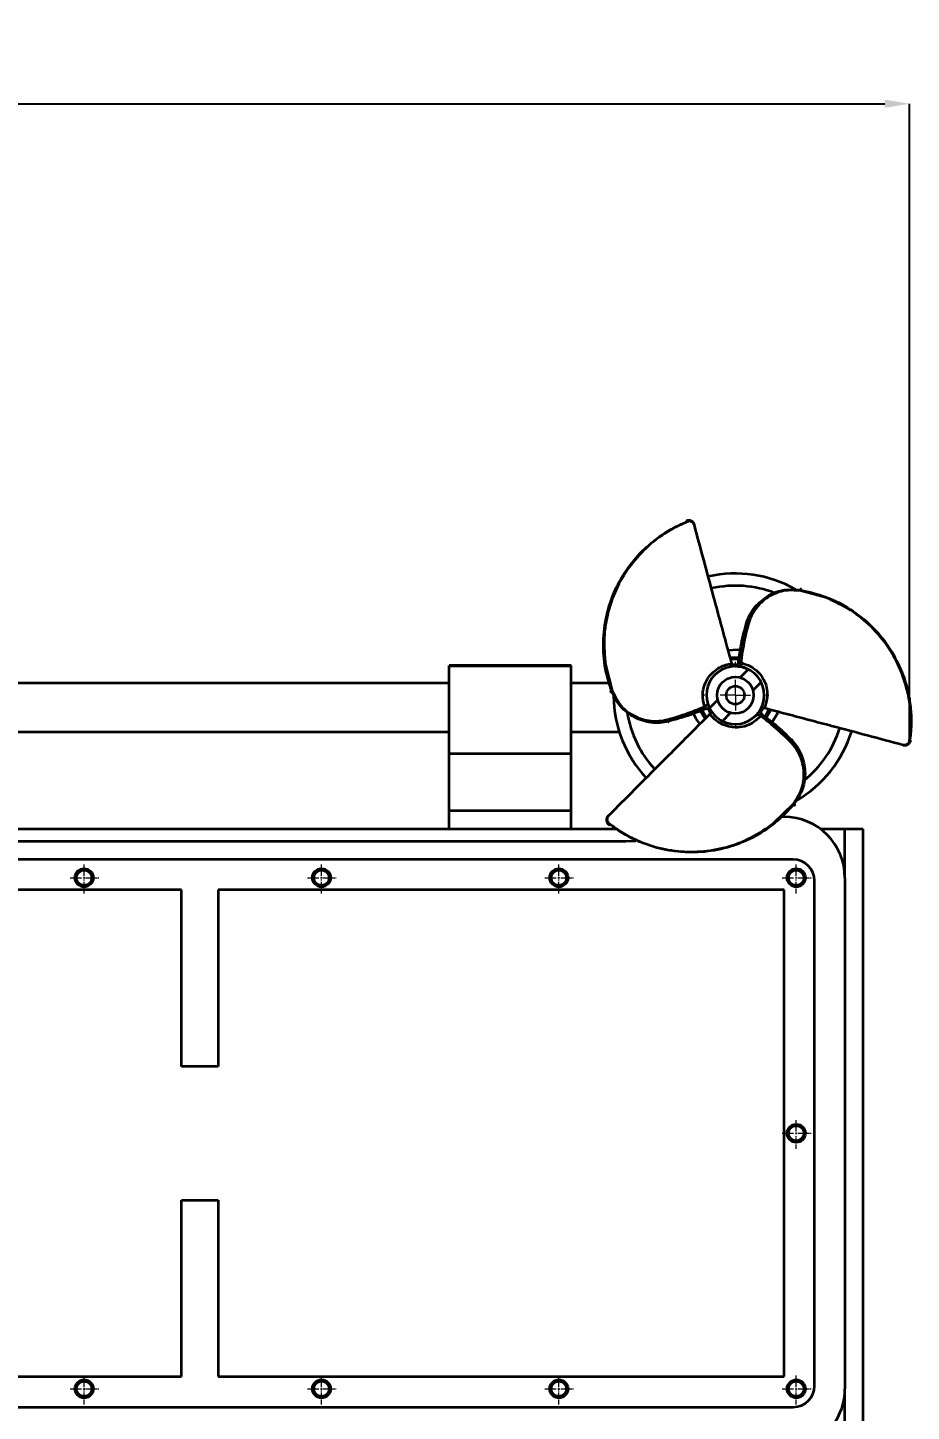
# Model space of a CAD drawing. Header units: millimetres. Extents: x 0 to 1189, y 0 to 841.
# Drawn here: x 403.7 to 548.9, y 214.6 to 442 of the extents above; entities that cross this region are included whole.
import ezdxf

# ---------------------------------------------------------------- set-up
doc = ezdxf.new("R2010")
doc.units = ezdxf.units.MM
doc.header["$PDSIZE"] = -1
doc.linetypes.add('CENTER2', pattern=[1.125, 0.75, -0.125, 0.125, -0.125])
doc.styles.add('SLDTEXTSTYLE1', font='hyswlongfangsong.ttf')
doc.dimstyles.new('SLDDIMSTYLE2', dxfattribs={"dimtxt": 10, "dimasz": 4.08, "dimexe": 0, "dimexo": 0.0625, "dimgap": 2.5, "dimtad": 2, "dimdec": 0, "dimrnd": 1e-09, "dimzin": 12, "dimdsep": 46, "dimtxsty": 'SLDTEXTSTYLE1', "dimsah": 1, "dimcen": 0.09, "dimadec": 0, "dimazin": 3, "dimtfac": 1, "dimtdec": 0, "dimtofl": 0, "dimtmove": 0, "dimatfit": 3, "dimfxl": 1, "dimfrac": 2, "dimtolj": 1, "dimtzin": 12, "dimarcsym": 0})

# ---------------------------------------------------------------- blocks, each defined once
blk = doc.blocks.new('_D_1')
at = {"color": 0, "linetype": 'Continuous', "lineweight": -2, "transparency": 16777216}
for p, q in [((114.87, 282.24), (114.87, 429.48)), ((118.95, 429.48), (544.55, 429.48)), ((548.63, 324.89), (548.63, 429.48))]:
    blk.add_line(p, q, dxfattribs=at)
at = {"color": 0, "linetype": 'Continuous', "lineweight": 18, "transparency": 16777216}
for points in [[(118.95, 430.16), (118.95, 428.8), (114.87, 429.48)], [(544.55, 430.16), (544.55, 428.8), (548.63, 429.48)]]:
    blk.add_solid(points, dxfattribs=at)
at = {"layer": 'Defpoints', "color": 0, "linetype": 'Continuous', "lineweight": 18, "transparency": 16777216}
for p in [(548.63, 429.48), (548.63, 324.82), (114.87, 282.18)]:
    blk.add_point(p, dxfattribs=at)
at = {"color": 0, "linetype": 'Continuous', "lineweight": 18, "transparency": 16777216, "insert": (336.83, 441.98), "char_height": 10, "attachment_point": 2, "style": 'SLDTEXTSTYLE1'}
blk.add_mtext('\\A1;434', dxfattribs=at)
blk = doc.blocks.new('SW_CENTERMARKSYMBOL_31')
at = {"color": 0, "linetype": 'Continuous', "lineweight": 18}
for p, q in [((0, 5), (0, 5.5)), ((0, 0), (0, 2.5)), ((-5, 0), (-5.5, 0)), ((0, 0), (-2.5, 0)), ((0, 0), (0, -2.5)), ((0, 0), (2.5, 0)), ((5, 0), (5.5, 0)), ((0, -5), (0, -5.5))]:
    blk.add_line(p, q, dxfattribs=at)
blk = doc.blocks.new('*U76')
at = {"color": 0, "linetype": 'CENTER2', "lineweight": 18, "transparency": 16777216}
for p, q in [((-2.3, 0), (-0.3, 0)), ((0, 0.3), (0, 2.26)), ((0.3, 0), (2.43, 0)), ((0, -2.58), (0, -0.3))]:
    blk.add_line(p, q, dxfattribs=at)
at = {"color": 0, "linetype": 'Continuous', "lineweight": 18, "transparency": 16777216}
for p, q in [((-0.15, 0), (0.15, 0)), ((0, -0.15), (0, 0.15))]:
    blk.add_line(p, q, dxfattribs=at)
blk = doc.blocks.new('*U77')
at = {"color": 0, "linetype": 'CENTER2', "lineweight": 18, "transparency": 16777216}
for p, q in [((-2.3, 0), (-0.3, 0)), ((0, 0.3), (0, 2.26)), ((0.3, 0), (2.43, 0)), ((0, -2.58), (0, -0.3))]:
    blk.add_line(p, q, dxfattribs=at)
at = {"color": 0, "linetype": 'Continuous', "lineweight": 18, "transparency": 16777216}
for p, q in [((-0.15, 0), (0.15, 0)), ((0, -0.15), (0, 0.15))]:
    blk.add_line(p, q, dxfattribs=at)
blk = doc.blocks.new('*U78')
at = {"color": 0, "linetype": 'CENTER2', "lineweight": 18, "transparency": 16777216}
for p, q in [((-2.3, 0), (-0.3, 0)), ((0, 0.3), (0, 2.26)), ((0.3, 0), (2.43, 0)), ((0, -2.58), (0, -0.3))]:
    blk.add_line(p, q, dxfattribs=at)
at = {"color": 0, "linetype": 'Continuous', "lineweight": 18, "transparency": 16777216}
for p, q in [((-0.15, 0), (0.15, 0)), ((0, -0.15), (0, 0.15))]:
    blk.add_line(p, q, dxfattribs=at)
blk = doc.blocks.new('*U79')
at = {"color": 0, "linetype": 'CENTER2', "lineweight": 18, "transparency": 16777216}
for p, q in [((-2.3, 0), (-0.3, 0)), ((0, 0.3), (0, 2.26)), ((0.3, 0), (2.43, 0)), ((0, -2.58), (0, -0.3))]:
    blk.add_line(p, q, dxfattribs=at)
at = {"color": 0, "linetype": 'Continuous', "lineweight": 18, "transparency": 16777216}
for p, q in [((-0.15, 0), (0.15, 0)), ((0, -0.15), (0, 0.15))]:
    blk.add_line(p, q, dxfattribs=at)
blk = doc.blocks.new('*U87')
at = {"color": 0, "linetype": 'CENTER2', "lineweight": 18, "transparency": 16777216}
for p, q in [((-2.3, 0), (-0.3, 0)), ((0, 0.3), (0, 2.26)), ((0.3, 0), (2.43, 0)), ((0, -2.58), (0, -0.3))]:
    blk.add_line(p, q, dxfattribs=at)
at = {"color": 0, "linetype": 'Continuous', "lineweight": 18, "transparency": 16777216}
for p, q in [((-0.15, 0), (0.15, 0)), ((0, -0.15), (0, 0.15))]:
    blk.add_line(p, q, dxfattribs=at)
blk = doc.blocks.new('*U88')
at = {"color": 0, "linetype": 'CENTER2', "lineweight": 18, "transparency": 16777216}
for p, q in [((-2.3, 0), (-0.3, 0)), ((0, 0.3), (0, 2.26)), ((0.3, 0), (2.43, 0)), ((0, -2.58), (0, -0.3))]:
    blk.add_line(p, q, dxfattribs=at)
at = {"color": 0, "linetype": 'Continuous', "lineweight": 18, "transparency": 16777216}
for p, q in [((-0.15, 0), (0.15, 0)), ((0, -0.15), (0, 0.15))]:
    blk.add_line(p, q, dxfattribs=at)
blk = doc.blocks.new('*U89')
at = {"color": 0, "linetype": 'CENTER2', "lineweight": 18, "transparency": 16777216}
for p, q in [((-2.3, 0), (-0.3, 0)), ((0, 0.3), (0, 2.26)), ((0.3, 0), (2.43, 0)), ((0, -2.58), (0, -0.3))]:
    blk.add_line(p, q, dxfattribs=at)
at = {"color": 0, "linetype": 'Continuous', "lineweight": 18, "transparency": 16777216}
for p, q in [((-0.15, 0), (0.15, 0)), ((0, -0.15), (0, 0.15))]:
    blk.add_line(p, q, dxfattribs=at)
blk = doc.blocks.new('*U90')
at = {"color": 0, "linetype": 'CENTER2', "lineweight": 18, "transparency": 16777216}
for p, q in [((-2.3, 0), (-0.3, 0)), ((0, 0.3), (0, 2.26)), ((0.3, 0), (2.43, 0)), ((0, -2.58), (0, -0.3))]:
    blk.add_line(p, q, dxfattribs=at)
at = {"color": 0, "linetype": 'Continuous', "lineweight": 18, "transparency": 16777216}
for p, q in [((-0.15, 0), (0.15, 0)), ((0, -0.15), (0, 0.15))]:
    blk.add_line(p, q, dxfattribs=at)
blk = doc.blocks.new('*U91')
at = {"color": 0, "linetype": 'CENTER2', "lineweight": 18, "transparency": 16777216}
for p, q in [((-2.3, 0), (-0.3, 0)), ((0, 0.3), (0, 2.26)), ((0.3, 0), (2.43, 0)), ((0, -2.58), (0, -0.3))]:
    blk.add_line(p, q, dxfattribs=at)
at = {"color": 0, "linetype": 'Continuous', "lineweight": 18, "transparency": 16777216}
for p, q in [((-0.15, 0), (0.15, 0)), ((0, -0.15), (0, 0.15))]:
    blk.add_line(p, q, dxfattribs=at)

msp = doc.modelspace()

# ---------------------------------------------------------------- linework, layer by layer
at = {"color": 7, "linetype": 'Continuous', "lineweight": 35}
for p, q in [((535.01, 348.26), (530.77, 349.44)), ((493.01, 337.16), (473.01, 337.16)), ((473.01, 337.04), (473.01, 337.16)), ((493.01, 337.04), (473.01, 337.04)), ((473.01, 322.65), (473.01, 337.04)), ((493.01, 337.04), (493.01, 337.16)), ((493.01, 322.65), (493.01, 337.04)), ((498.66, 337.27), (499.75, 333.01)), ((520.31, 337.26), (519.58, 337.25)), ((522.13, 336.52), (520.78, 335.17)), ((522.9, 333.05), (524.25, 334.4)), ((473.01, 334.27), (333.88, 334.27)), ((499.33, 334.27), (493.01, 334.27)), ((517.11, 331.5), (515.76, 330.15)), ((515.88, 329.92), (515.9, 329.88)), ((524.19, 329.53), (524.52, 330.11)), ((517.88, 328.02), (519.23, 329.37)), ((334.79, 326.27), (473.01, 326.27)), ((493.01, 326.27), (500.93, 326.27)), ((493.01, 322.65), (473.01, 322.65)), ((473.01, 313.24), (473.01, 322.65)), ((493.01, 313.24), (493.01, 322.65)), ((526.35, 311.29), (529.5, 314.36)), ((493.01, 313.24), (473.01, 313.24)), ((473.01, 310.27), (473.01, 313.24)), ((493.01, 310.27), (493.01, 313.24)), ((528.01, 312.27), (527.5, 312.27)), ((500.52, 310.27), (339.29, 310.27)), ((538.01, 310.27), (534.01, 310.27)), ((541.01, 310.27), (538.01, 310.27)), ((538.01, 302.27), (538.01, 310.27)), ((538.01, 302.27), (538.01, 310.27)), ((541.01, 260.27), (541.01, 310.27)), ((348.01, 308.27), (502.01, 308.27)), ((529.51, 305.27), (296.51, 305.27)), ((429.01, 300.27), (397.01, 300.27)), ((429.01, 271.27), (429.01, 300.27)), ((528.01, 300.27), (435.01, 300.27)), ((435.01, 300.27), (435.01, 271.27)), ((528.01, 220.27), (528.01, 300.27)), ((533.01, 218.77), (533.01, 301.77)), ((538.01, 302.27), (538.01, 218.27)), ((435.01, 271.27), (429.01, 271.27)), ((541.01, 210.27), (541.01, 260.27)), ((429.01, 220.27), (429.01, 249.27)), ((429.01, 249.27), (435.01, 249.27)), ((435.01, 249.27), (435.01, 220.27)), ((397.01, 220.27), (429.01, 220.27)), ((435.01, 220.27), (528.01, 220.27)), ((538.01, 211.08), (538.01, 218.27)), ((538.01, 211.03), (538.01, 218.27)), ((296.51, 215.27), (529.51, 215.27))]:
    msp.add_line(p, q, dxfattribs=at)
at = {"color": 7, "linetype": 'Continuous', "lineweight": 35, "flags": 128}
for points in [[(518.84, 339.68), (520.41, 339.76), (520.83, 339.73)], [(519.17, 338.47), (519.25, 338.48), (520.65, 338.49)], [(520.61, 338.24), (519.25, 338.22), (519.23, 338.22)], [(519.24, 338.22), (520.38, 338.26), (520.61, 338.24)], [(514.53, 329.81), (514.94, 329.05), (515.24, 328.63)], [(515.24, 328.63), (515.15, 328.74), (514.54, 329.8)], [(515.53, 330.05), (515.65, 329.82), (515.89, 329.44)], [(525.55, 329.98), (525.26, 329.38), (524.88, 328.77)], [(524.88, 328.77), (525.07, 329.06), (525.54, 329.96)], [(525.8, 329.91), (525.54, 329.37), (525.07, 328.61)], [(514.17, 327.56), (513.58, 328.4), (513.14, 329.25)], [(515.06, 328.45), (514.47, 329.37), (514.31, 329.71)], [(527.01, 329.59), (526.81, 329.12), (526.06, 327.84)], [(502.01, 308.27), (503.41, 308.32), (503.63, 308.34)]]:
    msp.add_lwpolyline(points, dxfattribs=at)
at = {"color": 7, "linetype": 'Continuous', "lineweight": 35}
for centre, radius in [((520.01, 332.27), 3), ((520.01, 332.27), 1.5), ((413.01, 302.27), 1.5), ((413.01, 302.27), 1.25), ((452.01, 302.27), 1.5), ((452.01, 302.27), 1.25), ((491.01, 302.27), 1.5), ((491.01, 302.27), 1.25), ((530.01, 302.27), 1.5), ((530.01, 302.27), 1.25), ((530.01, 260.27), 1.5), ((530.01, 260.27), 1.25), ((413.01, 218.27), 1.5), ((413.01, 218.27), 1.25), ((452.01, 218.27), 1.5), ((452.01, 218.27), 1.25), ((491.01, 218.27), 1.5), ((491.01, 218.27), 1.25), ((530.01, 218.27), 1.5), ((530.01, 218.27), 1.25)]:
    msp.add_circle(centre, radius, dxfattribs=at)
for centre, radius, start, end in [((520.01, 332.27), 20, 60.3735, 102.8379), ((520.01, 332.27), 18, 68.9062, 102.591), ((520.01, 332.27), 4.75, 63.4085, 206.5915), ((520.01, 332.27), 4.71, 63.5583, 90.1015), ((520.7, 337.51), 0.229, 18.1601, 168.1874), ((520.01, 332.27), 4.75, 243.4085, 26.5915), ((520.01, 332.27), 4.75, 26.5915, 63.4085), ((520.01, 332.27), 20, 180.4943, 222.8457), ((515.12, 330.26), 0.229, 138.1601, 288.1874), ((520.01, 332.27), 4.75, 210.2555, 243.4085), ((520.01, 332.27), 18, 189.0714, 222.5997), ((524.19, 329.05), 0.229, 258.1545, 47.9948), ((520.01, 332.27), 20, 300.2171, 342.8322), ((520.01, 332.27), 18, 308.8963, 342.5923), ((528.01, 302.27), 10, 0, 90), ((529.51, 301.77), 3.5, 360, 90), ((529.51, 218.77), 3.5, 270, 360), ((528.01, 218.27), 10, 322.5723, 0)]:
    msp.add_arc(centre, radius, start, end, dxfattribs=at)
for points, knots in [([(499.7, 332.86), (499.26, 334.28), (498.39, 337.11), (498.21, 341.59), (498.86, 345.97), (500.37, 350.08), (502.62, 353.72), (505.11, 356.45), (507.54, 358.39), (509.73, 359.76), (511.2, 360.41), (511.94, 360.73)], [0, 0, 0, 0, 0.125677, 0.25123, 0.37579, 0.500886, 0.625508, 0.750091, 0.833147, 0.916631, 1, 1, 1, 1]), ([(512.14, 360.79), (511.41, 360.46), (509.93, 359.82), (507.73, 358.46), (505.29, 356.53), (502.78, 353.81), (500.51, 350.16), (499, 346.07), (498.26, 341.69), (498.53, 338.75), (498.66, 337.27)], [0, 0, 0, 0, 0.095865, 0.191761, 0.287069, 0.429833, 0.57241, 0.715283, 0.857263, 1, 1, 1, 1]), ([(511.99, 360.92), (511.98, 360.92), (511.97, 360.91), (511.95, 360.89), (511.94, 360.87), (511.93, 360.83), (511.93, 360.79), (511.93, 360.75), (511.94, 360.73)], [0, 0, 0, 0, 0.106858, 0.269919, 0.423801, 0.565693, 0.808214, 1, 1, 1, 1]), ([(513.32, 360.25), (513.3, 360.32), (513.26, 360.46), (513.13, 360.63), (512.98, 360.78), (512.74, 360.93), (512.39, 361.03), (512.12, 360.96), (511.99, 360.92)], [0, 0, 0, 0, 0.112921, 0.228483, 0.349322, 0.475053, 0.73155, 1, 1, 1, 1]), ([(512.14, 360.79), (512.14, 360.8), (512.13, 360.84), (512.1, 360.88), (512.07, 360.9), (512.05, 360.92), (512.02, 360.93), (512, 360.93), (511.99, 360.92), (511.99, 360.92)], [0, 0, 0, 0, 0.170868, 0.386938, 0.513354, 0.650452, 0.795728, 0.945466, 1, 1, 1, 1]), ([(513.27, 360.23), (513.25, 360.3), (513.2, 360.43), (513.08, 360.59), (512.94, 360.71), (512.73, 360.82), (512.45, 360.88), (512.25, 360.82), (512.14, 360.79)], [0, 0, 0, 0, 0.122783, 0.246438, 0.37291, 0.500354, 0.751493, 1, 1, 1, 1]), ([(513.27, 360.23), (513.28, 360.24), (513.31, 360.24), (513.32, 360.25), (513.32, 360.25), (513.32, 360.25)], [0, 0, 0, 0, 0.349601, 0.791309, 1, 1, 1, 1]), ([(519.43, 337.45), (519.1, 338.67), (518.44, 341.12), (517.44, 344.8), (515.71, 351.17), (514.33, 356.31), (513.27, 360.23)], [0, 0, 0, 0, 0.161227, 0.322592, 0.484018, 1, 1, 1, 1]), ([(521.78, 343.97), (521.93, 344.42), (522.25, 345.32), (523.27, 346.94), (525.05, 348.58), (527.77, 349.73), (529.7, 349.62), (530.67, 349.56)], [0, 0, 0, 0, 0.120086, 0.243576, 0.495116, 0.747345, 1, 1, 1, 1]), ([(530.77, 349.44), (529.82, 349.51), (527.92, 349.63), (525.24, 348.48), (523.52, 346.85), (522.54, 345.24), (522.24, 344.34), (522.1, 343.9)], [0, 0, 0, 0, 0.2534975, 0.504959, 0.7552789, 0.8788173, 1, 1, 1, 1]), ([(530.77, 349.44), (530.78, 349.47), (530.79, 349.52), (530.79, 349.59), (530.8, 349.65), (530.79, 349.69), (530.79, 349.72), (530.78, 349.74), (530.76, 349.75), (530.75, 349.74), (530.73, 349.72), (530.71, 349.69), (530.69, 349.63), (530.68, 349.58), (530.67, 349.56)], [0, 0, 0, 0, 0.090284, 0.204511, 0.27137, 0.343897, 0.420764, 0.5, 0.579236, 0.656103, 0.72863, 0.795489, 0.909716, 1, 1, 1, 1]), ([(530.67, 349.56), (532.12, 349.23), (535.01, 348.57), (538.98, 346.49), (542.44, 343.74), (545.24, 340.37), (547.28, 336.6), (548.4, 333.08), (548.85, 330.01), (548.95, 327.43), (548.78, 325.83), (548.69, 325.03)], [0, 0, 0, 0, 0.125677, 0.25123, 0.37579, 0.500886, 0.625508, 0.750091, 0.833147, 0.916631, 1, 1, 1, 1]), ([(548.63, 324.82), (548.72, 325.62), (548.9, 327.22), (548.82, 329.81), (548.37, 332.89), (547.27, 336.43), (545.25, 340.21), (542.46, 343.57), (539.03, 346.39), (536.35, 347.64), (535.01, 348.26)], [0, 0, 0, 0, 0.095865, 0.191761, 0.287069, 0.429833, 0.57241, 0.715283, 0.857263, 1, 1, 1, 1]), ([(520.5, 337.47), (520.62, 338.4), (520.89, 340.56), (521.46, 342.73), (521.78, 343.97)], [0, 0, 0, 0, 0.4278983, 1, 1, 1, 1]), ([(522.1, 343.9), (521.78, 342.57), (521.3, 340.59), (521.01, 338.47), (520.93, 337.71), (520.92, 337.58)], [0, 0, 0, 0, 0.631987, 0.936217, 1, 1, 1, 1]), ([(522.1, 343.9), (522.08, 343.91), (522.04, 343.92), (521.97, 343.94), (521.91, 343.95), (521.86, 343.97), (521.81, 343.98), (521.77, 343.99), (521.73, 344), (521.71, 344), (521.71, 344), (521.71, 344), (521.73, 343.99), (521.77, 343.98), (521.78, 343.97)], [0, 0, 0, 0, 0.09057, 0.204939, 0.271779, 0.34422, 0.420942, 0.5, 0.579058, 0.65578, 0.728221, 0.795061, 0.90943, 1, 1, 1, 1]), ([(514.95, 330.41), (514.79, 331.05), (514.53, 332.12), (514.86, 333.95), (515.59, 335.33), (516.62, 336.37), (517.73, 337.03), (518.75, 337.35), (519.2, 337.42), (519.43, 337.45)], [0, 0, 0, 0, 0.194837, 0.324557, 0.45876, 0.584781, 0.714501, 0.855703, 1, 1, 1, 1]), ([(520.01, 337.02), (520.01, 337.02), (520.01, 337.02), (520.01, 337.02), (520.01, 337.02), (520, 337.02), (520, 337.02), (519.97, 337.02), (519.93, 337.03), (519.84, 337.04), (519.73, 337.08), (519.59, 337.18), (519.48, 337.31), (519.45, 337.43), (519.44, 337.47)], [0, 0, 0, 0, 0.019583, 0.026685, 0.030975, 0.034751, 0.040389, 0.062725, 0.12008, 0.21326, 0.373384, 0.555711, 0.830097, 1, 1, 1, 1]), ([(520.47, 337.56), (520.47, 337.53), (520.47, 337.45), (520.4, 337.32), (520.31, 337.19), (520.2, 337.11), (520.1, 337.06), (520.02, 337.03), (519.96, 337.02), (519.92, 337.02), (519.91, 337.02), (519.9, 337.02), (519.9, 337.02), (519.9, 337.02), (519.9, 337.02), (519.9, 337.02), (519.9, 337.02)], [0, 0, 0, 0, 0.077853, 0.291317, 0.465965, 0.613655, 0.736278, 0.83292, 0.901728, 0.942163, 0.952073, 0.957261, 0.961654, 0.96797, 0.980257, 1, 1, 1, 1]), ([(520.92, 337.58), (521.56, 337.4), (522.61, 337.09), (524.03, 335.89), (524.86, 334.57), (525.25, 333.15), (525.26, 331.86), (525.03, 330.82), (524.87, 330.4), (524.78, 330.18)], [0, 0, 0, 0, 0.194837, 0.324557, 0.45876, 0.584781, 0.714501, 0.855703, 1, 1, 1, 1]), ([(499.75, 333.01), (499.73, 333), (499.68, 332.98), (499.62, 332.95), (499.57, 332.93), (499.53, 332.9), (499.51, 332.88), (499.49, 332.86), (499.49, 332.85), (499.51, 332.84), (499.53, 332.83), (499.57, 332.83), (499.63, 332.84), (499.68, 332.86), (499.7, 332.86)], [0, 0, 0, 0, 0.090284, 0.204511, 0.27137, 0.343897, 0.420764, 0.5, 0.579236, 0.656103, 0.72863, 0.795489, 0.909716, 1, 1, 1, 1]), ([(508.99, 327.96), (508.53, 327.87), (507.59, 327.69), (505.67, 327.76), (503.37, 328.48), (501, 330.27), (500.14, 332), (499.7, 332.86)], [0, 0, 0, 0, 0.120086, 0.243576, 0.495116, 0.747345, 1, 1, 1, 1]), ([(499.75, 333.01), (500.18, 332.15), (501.02, 330.45), (503.35, 328.7), (505.62, 328.02), (507.51, 327.98), (508.43, 328.17), (508.89, 328.27)], [0, 0, 0, 0, 0.253498, 0.504959, 0.755279, 0.878817, 1, 1, 1, 1]), ([(508.89, 328.27), (510.21, 328.66), (512.15, 329.23), (514.14, 330.05), (514.83, 330.35), (514.95, 330.41)], [0, 0, 0, 0, 0.631987, 0.936217, 1, 1, 1, 1]), ([(515.26, 330.1), (514.4, 329.74), (512.38, 328.89), (510.22, 328.3), (508.99, 327.96)], [0, 0, 0, 0, 0.427898, 1, 1, 1, 1]), ([(515.2, 330.03), (515.22, 330.04), (515.3, 330.08), (515.44, 330.09), (515.58, 330.08), (515.64, 330.05), (515.66, 330.04)], [0, 0, 0, 0, 0.146579, 0.548487, 0.877311, 1, 1, 1, 1]), ([(515.71, 330.1), (515.72, 330.09), (515.79, 330.04), (515.84, 329.97), (515.88, 329.92)], [0, 0, 0, 0, 0.192007, 1, 1, 1, 1]), ([(515.89, 329.9), (515.89, 329.9), (515.89, 329.9), (515.89, 329.9), (515.89, 329.89), (515.9, 329.89), (515.91, 329.87), (515.94, 329.81), (515.98, 329.68), (515.97, 329.48), (515.91, 329.3), (515.82, 329.21), (515.79, 329.18)], [0, 0, 0, 0, 0.024847, 0.030681, 0.034432, 0.039687, 0.057994, 0.088992, 0.289722, 0.572205, 0.813492, 1, 1, 1, 1]), ([(524.35, 329.22), (524.3, 329.26), (524.21, 329.34), (524.14, 329.49), (524.1, 329.63), (524.1, 329.75), (524.12, 329.85), (524.14, 329.92), (524.16, 329.96), (524.17, 329.98), (524.17, 329.99), (524.17, 329.99), (524.17, 329.99), (524.17, 329.99), (524.17, 329.99), (524.17, 329.99), (524.17, 329.98), (524.16, 329.97)], [0, 0, 0, 0, 0.175956, 0.335552, 0.46967, 0.582368, 0.673605, 0.741974, 0.786265, 0.80366, 0.808877, 0.812542, 0.816829, 0.824047, 0.840572, 0.894763, 1, 1, 1, 1]), ([(524.12, 329.9), (524.12, 329.9), (524.12, 329.89), (524.12, 329.9), (524.12, 329.9), (524.12, 329.9), (524.13, 329.91), (524.14, 329.93), (524.17, 329.96), (524.22, 330.03), (524.31, 330.1), (524.46, 330.18), (524.63, 330.21), (524.75, 330.18), (524.79, 330.16)], [0, 0, 0, 0, 0.019583, 0.026685, 0.030975, 0.034751, 0.040389, 0.062725, 0.12008, 0.21326, 0.373384, 0.555711, 0.830097, 1, 1, 1, 1]), ([(524.78, 330.18), (526.01, 329.86), (528.45, 329.21), (532.14, 328.23), (538.52, 326.54), (543.67, 325.17), (547.59, 324.12)], [0, 0, 0, 0, 0.161227, 0.322592, 0.484018, 1, 1, 1, 1]), ([(515.81, 329.18), (514.92, 328.28), (513.13, 326.49), (510.44, 323.78), (505.79, 319.11), (502.02, 315.33), (499.16, 312.46)], [0, 0, 0, 0, 0.161227, 0.322592, 0.484018, 1, 1, 1, 1]), ([(508.89, 328.27), (508.9, 328.25), (508.9, 328.21), (508.92, 328.14), (508.94, 328.08), (508.95, 328.03), (508.96, 327.98), (508.98, 327.94), (508.99, 327.9), (508.99, 327.88), (509, 327.88), (509, 327.88), (509, 327.91), (508.99, 327.94), (508.99, 327.96)], [0, 0, 0, 0, 0.09057, 0.2049391, 0.2717792, 0.3442198, 0.4209424, 0.5, 0.5790576, 0.6557802, 0.7282208, 0.7950609, 0.90943, 1, 1, 1, 1]), ([(524.15, 328.83), (523.67, 328.37), (522.88, 327.6), (521.13, 326.98), (519.57, 326.92), (518.15, 327.29), (517.02, 327.92), (516.24, 328.65), (515.95, 329), (515.81, 329.18)], [0, 0, 0, 0, 0.194837, 0.324557, 0.45876, 0.584781, 0.714501, 0.855703, 1, 1, 1, 1]), ([(529.03, 324.65), (528.04, 325.59), (526.57, 326.99), (524.87, 328.3), (524.25, 328.75), (524.15, 328.83)], [0, 0, 0, 0, 0.631987, 0.9362174, 1, 1, 1, 1]), ([(524.26, 329.24), (525.01, 328.68), (526.74, 327.36), (528.34, 325.79), (529.25, 324.89)], [0, 0, 0, 0, 0.427898, 1, 1, 1, 1]), ([(529.03, 324.65), (529.05, 324.66), (529.08, 324.69), (529.13, 324.73), (529.17, 324.78), (529.21, 324.82), (529.24, 324.85), (529.28, 324.89), (529.3, 324.91), (529.31, 324.93), (529.32, 324.94), (529.31, 324.93), (529.29, 324.92), (529.26, 324.9), (529.25, 324.89)], [0, 0, 0, 0, 0.09057, 0.204939, 0.271779, 0.34422, 0.420942, 0.5, 0.579058, 0.65578, 0.728221, 0.795061, 0.90943, 1, 1, 1, 1]), ([(529.5, 314.36), (530.03, 315.16), (531.08, 316.74), (531.43, 319.63), (530.88, 321.94), (529.97, 323.6), (529.34, 324.3), (529.03, 324.65)], [0, 0, 0, 0, 0.253498, 0.504959, 0.755279, 0.878817, 1, 1, 1, 1]), ([(529.25, 324.89), (529.56, 324.53), (530.19, 323.81), (531.08, 322.11), (531.61, 319.76), (531.24, 316.82), (530.18, 315.2), (529.65, 314.39)], [0, 0, 0, 0, 0.120086, 0.243576, 0.495116, 0.747345, 1, 1, 1, 1]), ([(547.58, 324.07), (547.65, 324.05), (547.79, 324.03), (548.01, 324.04), (548.21, 324.1), (548.46, 324.23), (548.72, 324.49), (548.79, 324.76), (548.83, 324.89)], [0, 0, 0, 0, 0.112921, 0.228483, 0.349322, 0.475053, 0.73155, 1, 1, 1, 1]), ([(547.59, 324.12), (547.59, 324.11), (547.58, 324.09), (547.58, 324.07), (547.58, 324.07), (547.58, 324.07)], [0, 0, 0, 0, 0.349601, 0.791309, 1, 1, 1, 1]), ([(547.59, 324.12), (547.66, 324.11), (547.79, 324.08), (547.99, 324.11), (548.17, 324.17), (548.37, 324.3), (548.56, 324.51), (548.61, 324.72), (548.63, 324.82)], [0, 0, 0, 0, 0.122783, 0.246438, 0.37291, 0.500354, 0.751493, 1, 1, 1, 1]), ([(548.63, 324.82), (548.65, 324.82), (548.69, 324.81), (548.73, 324.82), (548.77, 324.83), (548.79, 324.84), (548.81, 324.86), (548.83, 324.88), (548.83, 324.89), (548.83, 324.89)], [0, 0, 0, 0, 0.170868, 0.3869377, 0.5133537, 0.6504523, 0.7957277, 0.9454655, 1, 1, 1, 1]), ([(529.65, 314.39), (528.64, 313.3), (526.62, 311.13), (522.84, 308.73), (518.72, 307.11), (514.41, 306.36), (510.12, 306.49), (506.51, 307.28), (503.62, 308.42), (501.34, 309.63), (500.04, 310.58), (499.39, 311.05)], [0, 0, 0, 0, 0.125677, 0.25123, 0.37579, 0.500886, 0.625508, 0.750091, 0.833147, 0.916631, 1, 1, 1, 1]), ([(529.5, 314.36), (529.51, 314.35), (529.55, 314.31), (529.61, 314.27), (529.66, 314.24), (529.7, 314.22), (529.73, 314.21), (529.75, 314.21), (529.77, 314.22), (529.77, 314.24), (529.76, 314.26), (529.74, 314.3), (529.7, 314.34), (529.66, 314.38), (529.65, 314.39)], [0, 0, 0, 0, 0.090284, 0.204511, 0.27137, 0.343897, 0.420764, 0.5, 0.579236, 0.656103, 0.72863, 0.795489, 0.909716, 1, 1, 1, 1]), ([(499.12, 312.5), (499.07, 312.44), (498.97, 312.33), (498.88, 312.14), (498.83, 311.93), (498.82, 311.65), (498.91, 311.3), (499.11, 311.1), (499.21, 311)], [0, 0, 0, 0, 0.112921, 0.228483, 0.349322, 0.475053, 0.73155, 1, 1, 1, 1]), ([(499.16, 312.46), (499.11, 312.41), (499.02, 312.3), (498.95, 312.12), (498.91, 311.93), (498.92, 311.7), (499.01, 311.43), (499.17, 311.28), (499.24, 311.2)], [0, 0, 0, 0, 0.122783, 0.246438, 0.37291, 0.500354, 0.751493, 1, 1, 1, 1]), ([(499.16, 312.46), (499.15, 312.47), (499.13, 312.48), (499.12, 312.49), (499.12, 312.49), (499.12, 312.49)], [0, 0, 0, 0, 0.349601, 0.791309, 1, 1, 1, 1]), ([(499.24, 311.2), (499.23, 311.19), (499.21, 311.16), (499.19, 311.12), (499.18, 311.09), (499.18, 311.06), (499.18, 311.03), (499.19, 311.01), (499.2, 311), (499.21, 311)], [0, 0, 0, 0, 0.170868, 0.3869377, 0.5133537, 0.6504523, 0.7957277, 0.9454655, 1, 1, 1, 1]), ([(499.21, 311), (499.21, 311), (499.22, 310.99), (499.25, 310.99), (499.28, 310.99), (499.31, 311), (499.35, 311.02), (499.38, 311.04), (499.39, 311.05)], [0, 0, 0, 0, 0.106858, 0.269919, 0.423801, 0.565693, 0.808214, 1, 1, 1, 1]), ([(499.24, 311.2), (499.89, 310.73), (501.19, 309.77), (503.47, 308.55), (506.36, 307.4), (509.97, 306.58), (514.26, 306.44), (518.56, 307.18), (522.72, 308.73), (525.14, 310.43), (526.35, 311.29)], [0, 0, 0, 0, 0.095865, 0.191761, 0.287069, 0.429833, 0.57241, 0.715283, 0.857263, 1, 1, 1, 1])]:
    msp.add_open_spline(points, degree=3, knots=knots, dxfattribs=at)
for points in [[(519.99, 337.02), (519.93, 337.03), (519.8, 337.04), (519.63, 337.13), (519.5, 337.27), (519.45, 337.39), (519.43, 337.45)], [(521.26, 336.85), (521.19, 336.88), (521.07, 336.93), (520.94, 337.12), (520.88, 337.34), (520.91, 337.5), (520.92, 337.58)], [(515.41, 331.06), (515.42, 330.99), (515.44, 330.86), (515.34, 330.65), (515.18, 330.49), (515.03, 330.43), (514.95, 330.41)], [(515.81, 329.18), (515.85, 329.23), (515.93, 329.33), (515.98, 329.52), (515.98, 329.71), (515.93, 329.82), (515.9, 329.88)], [(524.13, 329.91), (524.17, 329.96), (524.24, 330.07), (524.4, 330.16), (524.59, 330.21), (524.72, 330.19), (524.78, 330.18)], [(524.15, 328.83), (524.09, 328.88), (523.96, 328.98), (523.74, 329.04), (523.51, 329.02), (523.4, 328.94), (523.35, 328.9)]]:
    msp.add_open_spline(points, degree=3, dxfattribs=at)

# ---------------------------------------------------------------- block references
at = {"color": 7, "linetype": 'Continuous', "lineweight": 18}
msp.add_blockref('SW_CENTERMARKSYMBOL_31', (520.01, 332.27), dxfattribs=at)
at = {"linetype": 'CENTER2', "lineweight": 18}
for name, p in [('*U79', (413.01, 302.27)), ('*U78', (452.01, 302.27)), ('*U77', (491.01, 302.27)), ('*U76', (530.01, 302.27)), ('*U91', (530.01, 260.27)), ('*U87', (413.01, 218.27)), ('*U88', (452.01, 218.27)), ('*U89', (491.01, 218.27)), ('*U90', (530.01, 218.27))]:
    msp.add_blockref(name, p, dxfattribs=at)

# ---------------------------------------------------------------- dimensions: what is measured, and where the dimension line sits
at = {"color": 7, "linetype": 'Continuous', "lineweight": 18}
dim = msp.add_linear_dim(base=(548.63, 429.48), p1=(114.87, 282.18), p2=(548.63, 324.82), dimstyle='SLDDIMSTYLE2', dxfattribs=at)
dim.commit()
dim.dimension.update_dxf_attribs({"geometry": '_D_1', "text_midpoint": (336.83, 429.48), "dimtype": 160})

doc.saveas('drawing.dxf')
